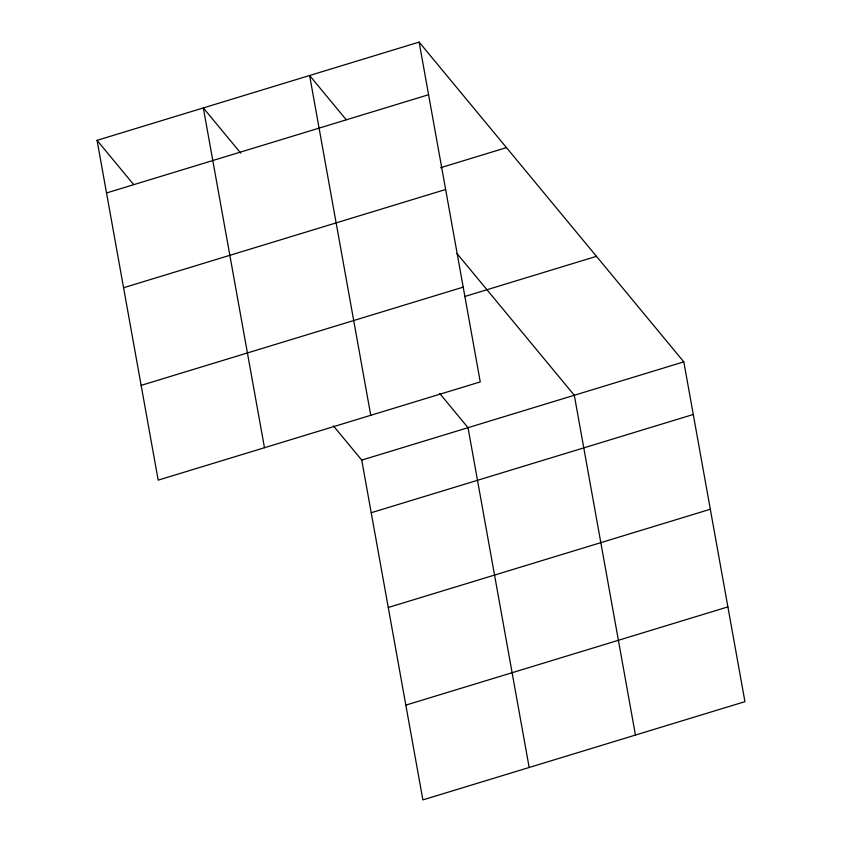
<?xml version="1.0" encoding="UTF-8"?>
<svg xmlns="http://www.w3.org/2000/svg" width="842" height="842" viewBox="0 0 842 842"><rect width="100%" height="100%" fill="white"/><g stroke="black" fill="none" stroke-linecap="round" stroke-linejoin="round"><path stroke-width="1.26" d="M419.116 42.1L480.256 381.9L158.191 480.14L97.062 140.34L419.116 42.1L683.809 361.86L744.938 701.66L422.884 799.9L361.744 460.1L333.464 425.936M106.524 192.965L428.589 94.725M440.513 167.737L506.463 147.624M123.574 287.732L445.639 189.492M141.14 385.373L463.205 287.133M464.447 296.605L596.452 256.336M361.744 460.1L683.809 361.86M371.217 512.725L693.271 414.485M388.267 607.492L710.322 509.252M405.833 705.133L727.888 606.893M346.22 119.722L309.614 75.506L370.754 415.295M456.964 253.505L574.307 395.266L635.447 735.055M240.77 153.149L203.332 107.923L264.472 447.723M439.745 393.519L468.026 427.683L529.165 767.483M97.062 140.34L133.657 184.566"/></g></svg>
